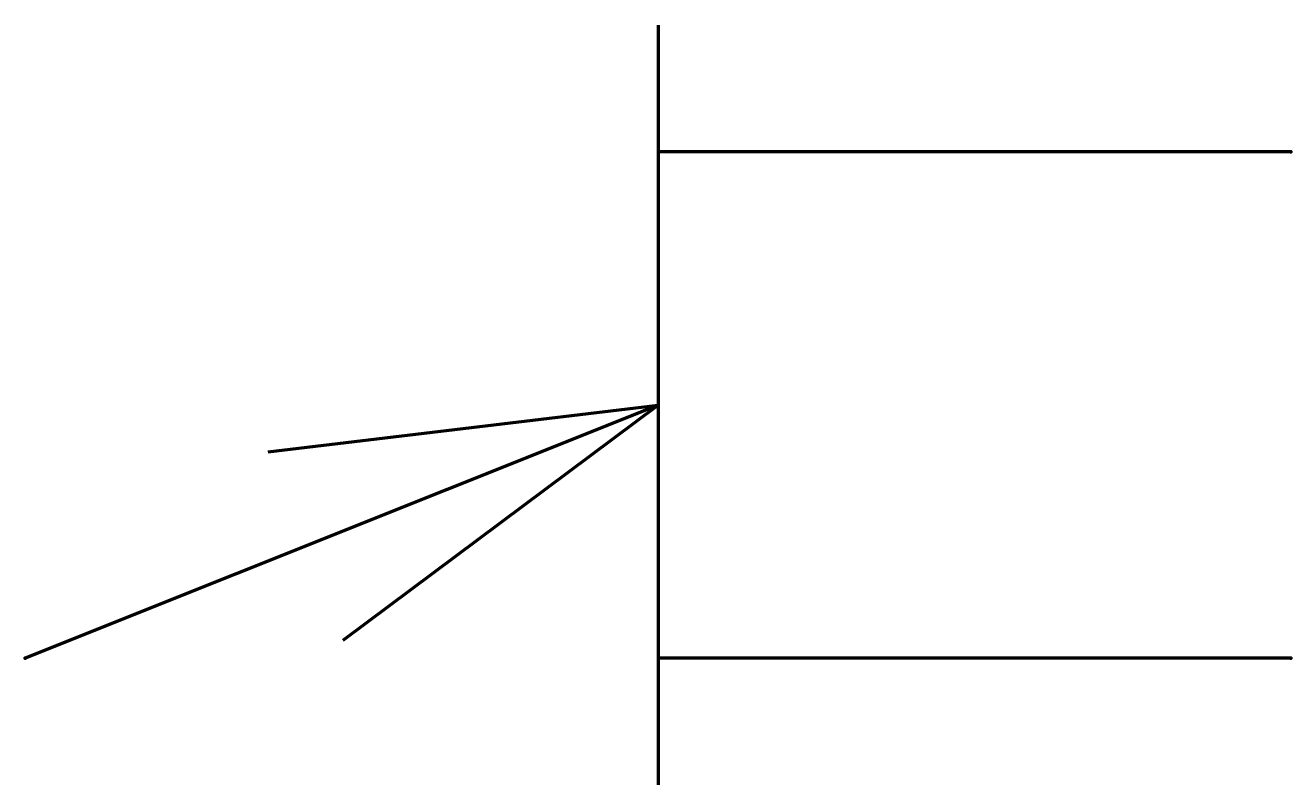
# Model space of a CAD drawing. Header units: millimetres. Extents: x 0 to 10, y -1 to 5.
import ezdxf

# ---------------------------------------------------------------- set-up
doc = ezdxf.new("R2010")
doc.units = ezdxf.units.MM
doc.layers.get('0').update_dxf_attribs({"linetype": 'CONTINUOUS', "lineweight": 0})

msp = doc.modelspace()

# ---------------------------------------------------------------- linework, layer by layer
at = {"color": 7, "linetype": 'CONTINUOUS', "lineweight": 70}
for p, q in [((5, 5), (5, -1)), ((10, 4), (5, 4)), ((5, 2), (0, 0)), ((1.92, 1.63), (5, 2)), ((5, 2), (2.51, 0.14)), ((10, 0), (5, 0))]:
    msp.add_line(p, q, dxfattribs=at)
for p in [(10, 4), (0, 0), (10, 0)]:
    msp.add_point(p, dxfattribs=at)

doc.saveas('drawing.dxf')
